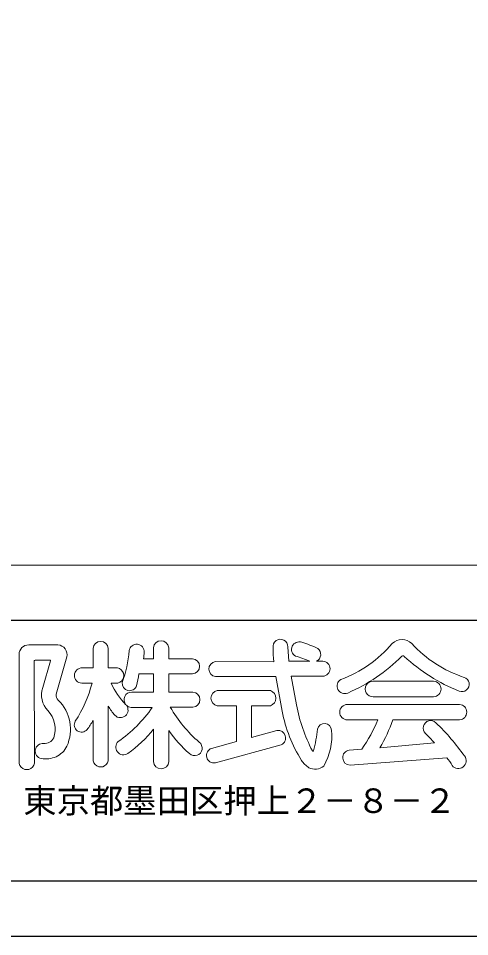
# Model space of a CAD drawing. Units: millimetres at full size, sheet at 1:5; details may follow other scales. Extents: x -1929 to 1929, y -742 to 742.
# Drawn here: x -1225.5 to -1103.2, y -700 to -451 of the extents above; entities that cross this region are included whole.
import ezdxf
from ezdxf.enums import TextEntityAlignment as Align

# ---------------------------------------------------------------- set-up
doc = ezdxf.new("R2010")
doc.units = ezdxf.units.MM
doc.header["$LTSCALE"] = 5
doc.layers.add('0-1_all', color=2, linetype='Continuous', lineweight=13)
doc.styles.add('ＭＳ ゴシック', font='')
doc.styles.get('ＭＳ ゴシック').set_extended_font_data('MS Gothic')

msp = doc.modelspace()

# ---------------------------------------------------------------- linework, layer by layer
at = {"layer": '0-1_all', "color": 4, "lineweight": 18}
msp.add_line((106.03, -599.289), (-1863.97, -599.289), dxfattribs=at)
at = {"layer": '0-1_all', "lineweight": 25}
for p, q in [((106.03, -614.289), (-1863.97, -614.289)), ((106.03, -685), (-1863.97, -685))]:
    msp.add_line(p, q, dxfattribs=at)
at = {"layer": '0-1_all', "color": 7}
for p, q in [((-1222.726, -620.891), (-1214.785, -620.884)), ((-1225.318, -652.427), (-1225.318, -623.483)), ((-1216.988, -624.988), (-1220.998, -624.995)), ((-1212.358, -624.131), (-1215.296, -634.283)), ((-1221.214, -625.233), (-1221.171, -652.391)), ((-1218.91, -632.483), (-1216.793, -625.233)), ((-1156.303, -625.442), (-1172.107, -625.427)), ((-1143.055, -625.298), (-1144.711, -625.298)), ((-1208.359, -631.274), (-1205.551, -631.274)), ((-1200.367, -631.274), (-1199.143, -631.274)), ((-1129.36, -630.763), (-1113.016, -630.763)), ((-1157.239, -633.29), (-1171.639, -633.29)), ((-1113.016, -634.939), (-1129.36, -634.939)), ((-1136.359, -637.034), (-1105.975, -637.034)), ((-1201.159, -651.794), (-1201.159, -637.538)), ((-1194.931, -637.855), (-1189.243, -637.855)), ((-1184.347, -637.783), (-1178.227, -637.783)), ((-1205.248, -641.383), (-1205.263, -651.794)), ((-1128.151, -641.21), (-1136.359, -641.21)), ((-1105.975, -641.21), (-1124.047, -641.21)), ((-1188.883, -643.759), (-1188.883, -652.543)), ((-1184.779, -652.543), (-1184.779, -644.119)), ((-1172.143, -652.874), (-1154.272, -648.014)), ((-1135.855, -649.418), (-1132.485, -649.13)), ((-1127.553, -648.784), (-1112.8, -647.423)), ((-1109.431, -651.484), (-1135.639, -653.522))]:
    msp.add_line(p, q, dxfattribs=at)
at = {"layer": '0-1_all', "lineweight": 25}
msp.add_lwpolyline([(121.03, 700), (121.03, -700), (-1878.97, -700)], dxfattribs=at)
at = {"layer": '0-1_all', "color": 7}
for points in [[(-1205.263, -621.842), (-1205.263, -627.098), (-1208.215, -627.098)], [(-1199.215, -627.098), (-1201.159, -627.098), (-1201.159, -621.842)], [(-1188.883, -621.655), (-1188.883, -624.679), (-1191.619, -624.679)], [(-1178.371, -624.679), (-1184.779, -624.679), (-1184.779, -621.655)], [(-1146.518, -625.298), (-1152.199, -625.298), (-1152.487, -621.41)], [(-1192.843, -628.711), (-1188.883, -628.711), (-1188.883, -633.679), (-1194.787, -633.679)], [(-1178.227, -633.679), (-1184.779, -633.679), (-1184.779, -628.711), (-1178.371, -628.711)], [(-1172.071, -629.474), (-1155.799, -629.474), (-1154.063, -638.891)], [(-1150.147, -637.135), (-1151.623, -629.402), (-1143.055, -629.402)], [(-1171.639, -637.394), (-1166.455, -637.394), (-1166.455, -647.114), (-1173.201, -648.943)], [(-1155.439, -644.09), (-1162.351, -646.034), (-1162.351, -637.394), (-1157.239, -637.394)]]:
    msp.add_lwpolyline(points, dxfattribs=at)
for centre, radius, start, end in [((-1203.211, -622.013), 2.059, 4.76758, 175.23242), ((-1186.831, -621.81), 2.058, 4.34541, 175.65459), ((-1154.507, -621.384), 2.021, 359.26046, 188.73563), ((-1121.563, -623.016), 3.607, 43.22578, 136.77422), ((-1222.762, -623.447), 2.556, 89.19307, 180.80693), ((-1215.039, -623.605), 2.732, 348.88353, 84.65273), ((-1224.948, -620.59), 29.5, 339.15725, 356.39251), ((-1193.466, -622.774), 2.066, 357.11096, 170.87102), ((-1115.413, -621.363), 41.092, 180.45639, 185.69616), ((-1149.432, -622.129), 2.067, 69.46158, 240.98814), ((-1156.328, -646.539), 27.426, 64.18811, 73.8649), ((-1145.615, -623.473), 2.036, 296.35428, 52.91184), ((-1150.092, -598.221), 34.194, 290.42472, 319.24156), ((-1093.999, -597.456), 33.984, 222.79891, 251.56918), ((-1220.948, -625.258), 0.267, 100.80575, 174.64687), ((-1217.029, -625.22), 0.236, 356.94656, 79.96086), ((-1220.03, -620.356), 28.738, 351.34973, 354.96472), ((-1178.421, -626.695), 2.017, 271.4321, 88.5679), ((-1158.799, -654.329), 31.522, 67.07032, 74.61252), ((-1154.792, -590.997), 46.758, 293.31325, 315.22564), ((-1121.305, -624.242), 0.428, 34.0708, 133.24881), ((-1087.542, -587.794), 49.266, 227.30276, 247.90212), ((-1208.239, -629.187), 2.09, 89.3346, 266.71553), ((-1199.029, -629.183), 2.094, 266.87477, 95.10075), ((-1171.879, -627.449), 2.034, 96.41823, 264.60124), ((-1143.129, -627.35), 2.053, 272.07864, 87.92136), ((-1229.599, -623.044), 37.19, 346.14401, 351.23613), ((-1105.344, -631.592), 1.988, 248.41729, 72.41472), ((-1239.955, -622.264), 35.565, 327.12265, 345.32466), ((-1180.961, -622.357), 21.356, 204.67734, 223.67663), ((-1195.39, -631.32), 2.002, 173.31008, 341.63231), ((-1137.084, -632.031), 2.067, 121.32112, 292.70421), ((-1129.445, -632.851), 2.09, 87.68033, 272.31967), ((-1113.067, -632.851), 2.089, 271.38273, 88.61727), ((-1213.109, -634.453), 6.127, 161.24678, 223.83895), ((-1212.94, -634.321), 2.356, 179.07709, 221.46828), ((-1194.799, -635.768), 2.09, 89.64809, 220.04225), ((-1178.371, -635.731), 2.057, 274.01418, 85.98582), ((-1171.264, -635.342), 2.086, 100.34023, 259.65977), ((-1157.879, -635.342), 2.15, 287.34258, 72.65742), ((-1222.492, -643.787), 11.096, 335.50528, 45.43515), ((-1197.866, -638.561), 2.063, 223.67041, 38.68261), ((-1197.861, -638.568), 2.062, 44.85856, 45.14144), ((-1194.802, -635.766), 2.092, 225.99999, 266.48015), ((-1107.198, -629.329), 43.653, 190.30072, 207.67707), ((-1136.359, -639.122), 2.088, 90, 270), ((-1106.104, -639.122), 2.092, 273.55173, 86.44827), ((-1223.075, -643.763), 7.512, 341.65909, 42.40906), ((-1186.559, -628.688), 17.073, 211.22143, 221.43223), ((-1218.59, -617.723), 35.588, 304.44882, 325.55118), ((-1153.001, -619.847), 36.114, 209.77834, 229.39494), ((-1114.052, -630.815), 40.818, 191.41254, 211.59033), ((-1208.391, -642.578), 1.973, 149.27417, 319.21124), ((-1235.966, -622.782), 35.91, 324.04593, 328.80419), ((-1142.58, -644.17), 1.951, 4.69612, 166.07914), ((-1158.614, -629.684), 32.571, 323.3427, 339.27593), ((-1168.013, -625.455), 46.704, 330.03269, 340.28585), ((-1113.801, -643.428), 2.011, 45.14508, 226.30537), ((-1158.925, -690.074), 66.911, 35.72792, 45.92611), ((-1216.32, -621.51), 35.324, 305.38173, 320.96233), ((-1155.191, -623.241), 36.212, 215.2072, 228.54854), ((-1155.174, -646.147), 2.074, 295.78577, 97.32315), ((-1178.688, -640.412), 34.373, 344.4876, 354.50943), ((-1157.411, -645.4), 16.833, 330.3075, 4.7337), ((-1164.614, -693.76), 69.511, 41.80591, 44.68217), ((-1218.392, -644.889), 2.743, 263.97953, 333.17799), ((-1197.053, -648.603), 2.079, 132.54535, 304.77427), ((-1177.768, -648.88), 2.05, 227.13435, 51.99077), ((-1218.871, -649.689), 2.08, 84.72871, 257.71855), ((-1217.935, -645.629), 6.189, 295.60443, 333.52528), ((-1172.5, -650.862), 2.043, 110.07635, 280.06063), ((-1145.711, -649.511), 0.172, 213.02387, 326.97613), ((-1135.58, -651.461), 2.062, 97.65917, 268.36641), ((-1223.243, -652.632), 2.086, 174.37383, 6.62086), ((-1218.159, -644.551), 7.263, 260.85203, 293.52324), ((-1203.211, -651.931), 2.057, 176.18593, 3.81407), ((-1142.288, -647.592), 7.994, 215.17554, 235.64589), ((-1119.306, -659.883), 12.964, 28.94873, 40.38095), ((-1106.3, -652.284), 2.124, 218.54107, 37.14077), ((-1186.831, -652.427), 2.055, 183.21323, 356.78677), ((-1145.144, -650.867), 3.713, 243.5347, 309.37144)]:
    msp.add_arc(centre, radius, start, end, dxfattribs=at)

# ---------------------------------------------------------------- texts
at = {"layer": '0-1_all', "color": 7, "style": 'ＭＳ ゴシック'}
msp.add_text('〈住\u3000\u3000所〉東京都墨田区押上２－８－２', height=6.621, dxfattribs=at).set_placement((-1278.37, -668.433), align=Align.BOTTOM_LEFT)

doc.saveas('drawing.dxf')
